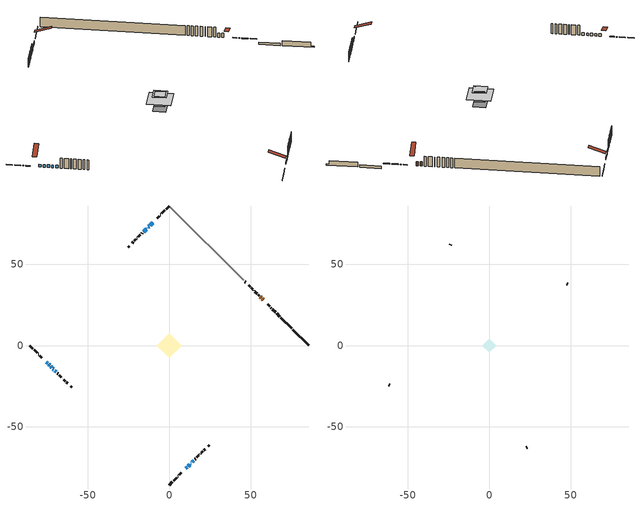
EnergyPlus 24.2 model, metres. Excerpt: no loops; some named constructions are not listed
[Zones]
conditioned space
 floor adiabatic (Floor3 construction): -3.18,0 0,3.18 3.18,0 0,-3.18 z1.33
 floor adiabatic (AdiabaticFloorConstruction): -7.61,0 0,7.61 7.61,0 0,-7.61 z3.77
 floor foundation (Slab1 construction): -4.01,0 0,4.01 4.01,0 0,-4.01 z-1.05
 floor foundation (Slab2 construction): -3.18,0 0,3.18 3.18,0 0,-3.18 z-1.16
 wall outside (RimJoist1 construction): 0,-85.81 1.99,-83.82 / -85.81,0 -83.82,-1.99 / 0,85.81 -1.99,83.82 / 68.01,17.8 66.02,19.79 z1.33:1.63
 wall outside (RimJoist2 construction): 2.65,-83.16 4.59,-81.22 / -83.16,-2.65 -81.22,-4.59 / -2.65,83.16 -4.59,81.22 / 65.36,20.45 63.42,22.39 z1.33:1.63
 wall outside (RimJoist3 construction): 5.24,-80.57 5.54,-80.27 / -80.57,-5.24 -80.27,-5.54 / -5.24,80.57 -5.54,80.27 / 62.76,23.04 62.47,23.34 z1.33:1.63
 wall outside (RimJoist4 construction): 6.19,-79.62 7.52,-78.29 / -79.62,-6.19 -78.29,-7.52 / -6.19,79.62 -7.52,78.29 / 61.81,23.99 60.49,25.32 z1.33:1.63
 wall outside (AdiabaticWallConstruction 1): 57.8,28.01 57.1,28.71 / 56.45,29.36 55.95,29.86 z1.33:3.36
 wall outside (AdiabaticWallConstruction): -10.21,75.6 -11.77,74.04 / -75.6,-10.21 -74.81,-10.99 / -74.16,-11.65 -73.65,-12.16 / 10.21,-75.6 10.94,-74.87 / -72.99,-12.82 -72.26,-13.54 / -71.61,-14.2 -71.07,-14.74 / -70.41,-15.4 -69.53,-16.28 / -14.26,71.55 -15.82,69.99 / 13.24,-72.57 13.51,-72.3 / 14.17,-71.64 15.05,-70.76 z1.33:2.55; 11.59,-74.22 12.58,-73.23 z1.33:2.42; -12.43,73.38 -12.79,73.02 z1.33:2.12; -13.44,72.37 -13.61,72.2 z1.33:3.31
 wall outside (Wall1 construction): 15.71,-70.1 16.29,-69.52 / -68.87,-16.94 -68.29,-17.51 / -16.48,69.33 -17.06,68.75 / 55.29,30.51 54.72,31.09 z1.33:6.21
 wall outside (Wall2 construction): 16.94,-68.87 18.27,-67.54 / -67.64,-18.17 -66.31,-19.5 / -17.71,68.1 -19.04,66.77 / 54.06,31.75 52.74,33.07 z1.33:6.21
 wall outside (Wall3 construction): 18.93,-66.88 19.07,-66.74 / -65.66,-20.15 -65.51,-20.3 / -19.7,66.11 -19.84,65.97 / 52.08,33.73 51.94,33.87 z1.33:6.21
 wall outside (Wall4 construction): 19.73,-66.08 20.61,-65.2 / -64.86,-20.95 -63.97,-21.84 / -20.49,65.31 -21.38,64.43 / 51.28,34.53 50.39,35.42 z1.33:6.21
 wall outside (Wall5 construction): 21.27,-64.54 22.12,-63.69 / -63.31,-22.5 -62.46,-23.35 / -22.04,63.77 -22.89,62.92 / 49.74,36.07 48.88,36.93 z1.33:6.21
 wall outside (Wall8 construction): 23.95,-61.85 24.54,-61.27 / -60.63,-25.18 -60.04,-25.76 / -24.72,61.09 -25.31,60.5 / 47.05,38.76 46.47,39.34 z1.33:6.21
 wall foundation (FoundationWall1 construction): 76,9.81,-1.05 76,9.81,1.33 84.83,0.98,1.33 84.83,0.98,-0.47 85.81,0,-0.47 85.81,0,-1.05
 wall foundation (FoundationWall2 construction): 75.35,10.46 68.66,17.14 z-1.16:0
 wall adiabatic (Wall9 construction): 45.81,40 0.66,85.15 z1.33:6.21
 window (WindowConstruction): -10.21,75.6 -11.77,74.04 z1.33:2.55
 window (WindowConstruction 6): -75.6,-10.21 -74.81,-10.99 z1.33:2.55
 window (WindowConstruction 7): -74.16,-11.65 -73.65,-12.16 z1.33:2.55
 window (WindowConstruction 11): 10.21,-75.6 10.94,-74.87 z1.33:2.55
 window (WindowConstruction 12): -72.99,-12.82 -72.27,-13.54 z1.33:2.55
 window (WindowConstruction 1): 11.59,-74.22 12.58,-73.23 z1.33:2.42
 window (WindowConstruction 2): -71.61,-14.2 -71.07,-14.74 z1.33:2.55
 window (WindowConstruction 3): -70.41,-15.4 -69.53,-16.28 z1.33:2.55
 window (WindowConstruction 8): -12.43,73.38 -12.79,73.02 z1.33:2.12
 window (WindowConstruction 9): -13.44,72.36 -13.61,72.2 z1.33:3.31
 window (WindowConstruction 4): -14.26,71.55 -15.82,69.99 z1.33:2.55
 window (WindowConstruction 10): 13.24,-72.57 13.51,-72.3 z1.33:2.55
 window (WindowConstruction 5): 14.17,-71.64 15.05,-70.76 z1.33:2.55
 door (Door): 57.8,28.01 57.1,28.71 z1.33:3.36
 door (Door 1): 56.45,29.36 55.95,29.86 z1.33:3.36
 ceiling adiabatic (AdiabaticFloorConstruction): 0,-7.61 7.61,0 0,7.61 -7.61,0 z3.77
attic - vented
 floor to conditioned space (Floor1 construction Reversed): -3.32,0 0,3.32 3.32,0 0,-3.32 z6.21
 floor to conditioned space (Floor2 construction Reversed): -4.23,0 0,4.23 4.23,0 0,-4.23 z6.21
 wall outside (Wall6 construction): 22.78,-63.03 23.3,-62.51 / -61.8,-24.01 -61.28,-24.52 / -23.55,62.26 -24.07,61.74 / 48.23,37.58 47.71,38.1 z1.33:6.21
 roof outside (Roof1 construction): 9.55,-76.25,6.21 4.31,-71.01,8.68 2.93,-72.4,8.68 8.17,-77.63,6.21; -76.25,-9.55,6.21 -71.01,-4.31,8.68 -72.4,-2.93,8.68 -77.63,-8.17,6.21; -9.55,76.25,6.21 -4.31,71.01,8.68 -2.93,72.4,8.68 -8.17,77.63,6.21; 58.45,27.36,6.21 53.21,22.12,8.68 54.59,20.74,8.68 59.83,25.98,6.21
[Material] Roughness=Rough; Thermal Absorptance=0.9
Name | Thickness {m} | Conductivity {W/m-K} | Density {kg/m3} | Specific Heat {J/kg-K} | Solar Absorptance | Visible Absorptance
ceiling loosefill ins | 0.0846667 | 0.0480833 | 16.02 | 1046.75 | 0.7 | 0.7
ceiling stud and cavity | 0.1397 | 0.0878596 | 65.682 | 1177.47 | 0.7 | 0.7
ceiling stud and cavity 1 | 0.1397 | 0.0880546 | 65.682 | 1177.47 | 0.7 | 0.7
gypsum board | 0.0127 | 0.160291 | 801 | 837.4 | 0.6 | 0.6
[Construction]
Floor1 construction: ceiling loosefill ins, ceiling stud and cavity, gypsum board
Floor2 construction: ceiling loosefill ins, ceiling stud and cavity 1, gypsum board
[EnergyManagementSystem:Program]
component_loads_program: Set loads_htg_walls = 0; Set loads_htg_rim_joists = 0; Set loads_htg_foundation_walls = 0; Set loads_htg_floors = 0; Set loads_htg_slabs = 0; Set loads_htg_ceilings = 0; Set loads_htg_roofs = 0; Set loads_htg_windows_conduction = 0; Set loads_htg_windows_solar = 0; Set loads_htg_doors = 0; Set loads_htg_skylights_conduction = 0; Set loads_htg_skylights_solar = 0; Set loads_htg_internal_mass = 0; Set loads_htg_intgains = 0; Set loads_htg_lighting = 0; Set loads_htg_infil = 0; Set loads_htg_mechvent = 0; Set loads_htg_natvent = 0; Set loads_htg_whf = 0; Set loads_htg_ducts = 0; Set loads_clg_walls = 0; Set loads_clg_rim_joists = 0; Set loads_clg_foundation_walls = 0; Set loads_clg_floors = 0; Set loads_clg_slabs = 0; Set loads_clg_ceilings = 0; Set loads_clg_roofs = 0; Set loads_clg_windows_conduction = 0; Set loads_clg_windows_solar = 0; Set loads_clg_doors = 0; Set loads_clg_skylights_conduction = 0; Set loads_clg_skylights_solar = 0; Set loads_clg_internal_mass = 0; Set loads_clg_intgains = 0; Set loads_clg_lighting = 0; Set loads_clg_infil = 0; Set loads_clg_mechvent = 0; Set loads_clg_natvent = 0; Set loads_clg_whf = 0; Set loads_clg_ducts = 0; Set hr_walls = 0; Set hr_walls = hr_walls + s_conv_25 + s_ig_25 + s_sol_25 + s_lgt_25 + s_surf_25; Set hr_walls = hr_walls + s_conv_26 + s_ig_26 + s_sol_26 + s_lgt_26 + s_surf_26; Set hr_walls = hr_walls + s_conv_27 + s_ig_27 + s_sol_27 + s_lgt_27 + s_surf_27; Set hr_walls = hr_walls + s_conv_28 + s_ig_28 + s_sol_28 + s_lgt_28 + s_surf_28; Set hr_walls = hr_walls + s_conv_29 + s_ig_29 + s_sol_29 + s_lgt_29 + s_surf_29; Set hr_walls = hr_walls + s_conv_30 + s_ig_30 + s_sol_30 + s_lgt_30 + s_surf_30; Set hr_walls = hr_walls + s_conv_31 + s_ig_31 + s_sol_31 + s_lgt_31 + s_surf_31; Set hr_walls = hr_walls + s_conv_32 + s_ig_32 + s_sol_32 + s_lgt_32 + s_surf_32; Set hr_walls = hr_walls + s_conv_33 + s_ig_33 + s_sol_33 + s_lgt_33 + s_surf_33; Set hr_walls = hr_walls + s_conv_34 + s_ig_34 + s_sol_34 + s_lgt_34 + s_surf_34; Set hr_walls = hr_walls + s_conv_35 + s_ig_35 + s_sol_35 + s_lgt_35 + s_surf_35; Set hr_walls = hr_walls + s_conv_36 + s_ig_36 + s_sol_36 + s_lgt_36 + s_surf_36; Set hr_walls = hr_walls + s_conv_37 + s_ig_37 + s_sol_37 + s_lgt_37 + s_surf_37; Set hr_walls = hr_walls + s_conv_38 + s_ig_38 + s_sol_38 + s_lgt_38 + s_surf_38; Set hr_walls = hr_walls + s_conv_39 + s_ig_39 + s_sol_39 + s_lgt_39 + s_surf_39; Set hr_walls = hr_walls + s_conv_40 + s_ig_40 + s_sol_40 + s_lgt_40 + s_surf_40; Set hr_walls = hr_walls + s_conv_41 + s_ig_41 + s_sol_41 + s_lgt_41 + s_surf_41; Set hr_walls = hr_walls + s_conv_42 + s_ig_42 + s_sol_42 + s_lgt_42 + s_surf_42; Set hr_walls = hr_walls + s_conv_43 + s_ig_43 + s_sol_43 + s_lgt_43 + s_surf_43; Set hr_walls = hr_walls + s_conv_44 + s_ig_44 + s_sol_44 + s_lgt_44 + s_surf_44; Set hr_walls = hr_walls + s_conv_45 + s_ig_45 + s_sol_45 + s_lgt_45 + s_surf_45; Set hr_walls = hr_walls + s_conv_46 + s_ig_46 + s_sol_46 + s_lgt_46 + s_surf_46; Set hr_walls = hr_walls + s_conv_47 + s_ig_47 + s_sol_47 + s_lgt_47 + s_surf_47; Set hr_walls = hr_walls + s_conv_48 + s_ig_48 + s_sol_48 + s_lgt_48 + s_surf_48; Set hr_walls = hr_walls + s_conv_49 + s_ig_49 + s_sol_49 + s_lgt_49 + s_surf_49; Set hr_rim_joists = 0; Set hr_rim_joists = hr_rim_joists + s_conv_7 + s_ig_7 + s_sol_7 + s_lgt_7 + s_surf_7; Set hr_rim_joists = hr_rim_joists + s_conv_8 + s_ig_8 + s_sol_8 + s_lgt_8 + s_surf_8; Set hr_rim_joists = hr_rim_joists + s_conv_9 + s_ig_9 + s_sol_9 + s_lgt_9 + s_surf_9; Set hr_rim_joists = hr_rim_joists + s_conv_10 + s_ig_10 + s_sol_10 + s_lgt_10 + s_surf_10; Set hr_rim_joists = hr_rim_joists + s_conv_11 + s_ig_11 + s_sol_11 + s_lgt_11 + s_surf_11; Set hr_rim_joists = hr_rim_joists + s_conv_12 + s_ig_12 + s_sol_12 + s_lgt_12 + s_surf_12; Set hr_rim_joists = hr_rim_joists + s_conv_13 + s_ig_13 + s_sol_13 + s_lgt_13 + s_surf_13; Set hr_rim_joists = hr_rim_joists + s_conv_14 + s_ig_14 + s_sol_14 + s_lgt_14 + s_surf_14; Set hr_rim_joists = hr_rim_joists + s_conv_15 + s_ig_15 + s_sol_15 + s_lgt_15 + s_surf_15; Set hr_rim_joists = hr_rim_joists + s_conv_16 + s_ig_16 + s_sol_16 + s_lgt_16 + s_surf_16; Set hr_rim_joists = hr_rim_joists + s_conv_17 + s_ig_17 + s_sol_17 + s_lgt_17 + s_surf_17; Set hr_rim_joists = hr_rim_joists + s_conv_18 + s_ig_18 + s_sol_18 + s_lgt_18 + s_surf_18; Set hr_rim_joists = hr_rim_joists + s_conv_19 + s_ig_19 + s_sol_19 + s_lgt_19 + s_surf_19; Set hr_rim_joists = hr_rim_joists + s_conv_20 + s_ig_20 + s_sol_20 + s_lgt_20 + s_surf_20; Set hr_rim_joists = hr_rim_joists + s_conv_21 + s_ig_21 + s_sol_21 + s_lgt_21 + s_surf_21; Set hr_rim_joists = hr_rim_joists + s_conv_22 + s_ig_22 + s_sol_22 + s_lgt_22 + s_surf_22; Set hr_foundation_walls = 0; Set hr_foundation_walls = hr_foundation_walls + s_conv_3 + s_ig_3 + s_sol_3 + s_lgt_3 + s_surf_3; Set hr_foundation_walls = hr_foundation_walls + s_conv_4 + s_ig_4 + s_sol_4 + s_lgt_4 + s_surf_4; Set hr_floors = 0; Set hr_floors = hr_floors + s_conv_2 + s_ig_2 + s_sol_2 + s_lgt_2 + s_surf_2; Set hr_slabs = 0; Set hr_slabs = hr_slabs + s_conv_23 + s_ig_23 + s_sol_23 + s_lgt_23 + s_surf_23; Set hr_slabs = hr_slabs + s_conv_24 + s_ig_24 + s_sol_24 + s_lgt_24 + s_surf_24; Set hr_ceilings = 0; Set hr_ceilings = hr_ceilings + s_conv + s_ig + s_sol + s_lgt + s_surf; Set hr_ceilings = hr_ceilings + s_conv_1 + s_ig_1 + s_sol_1 + s_lgt_1 + s_surf_1; Set hr_roofs = 0; Set hr_windows_conduction = 0; Set hr_windows_conduction = hr_windows_conduction + ss_conv_2; Set hr_windows_conduction = hr_windows_conduction + ss_ig_2; Set hr_windows_conduction = hr_windows_conduction + ss_surf_2; Set hr_windows_conduction = hr_windows_conduction + ss_conv_3; Set hr_windows_conduction = hr_windows_conduction + ss_ig_3; Set hr_windows_conduction = hr_windows_conduction + ss_surf_3; Set hr_windows_conduction = hr_windows_conduction + ss_conv_4; Set hr_windows_conduction = hr_windows_conduction + ss_ig_4; Set hr_windows_conduction = hr_windows_conduction + ss_surf_4; Set hr_windows_conduction = hr_windows_conduction + ss_conv_5; Set hr_windows_conduction = hr_windows_conduction + ss_ig_5; Set hr_windows_conduction = hr_windows_conduction + ss_surf_5; Set hr_windows_conduction = hr_windows_conduction + ss_conv_6; Set hr_windows_conduction = hr_windows_conduction + ss_ig_6; Set hr_windows_conduction = hr_windows_conduction + ss_surf_6; Set hr_windows_conduction = hr_windows_conduction + ss_conv_7; Set hr_windows_conduction = hr_windows_conduction + ss_ig_7; Set hr_windows_conduction = hr_windows_conduction + ss_surf_7; Set hr_windows_conduction = hr_windows_conduction + ss_conv_8; Set hr_windows_conduction = hr_windows_conduction + ss_ig_8; Set hr_windows_conduction = hr_windows_conduction + ss_surf_8; Set hr_windows_conduction = hr_windows_conduction + ss_conv_9; Set hr_windows_conduction = hr_windows_conduction + ss_ig_9; Set hr_windows_conduction = hr_windows_conduction + ss_surf_9; Set hr_windows_conduction = hr_windows_conduction + ss_conv_10; Set hr_windows_conduction = hr_windows_conduction + ss_ig_10; Set hr_windows_conduction = hr_windows_conduction + ss_surf_10; Set hr_windows_conduction = hr_windows_conduction + ss_conv_11; Set hr_windows_conduction = hr_windows_conduction + ss_ig_11; Set hr_windows_conduction = hr_windows_conduction + ss_surf_11; Set hr_windows_conduction = hr_windows_conduction + ss_conv_12; Set hr_windows_conduction = hr_windows_conduction + ss_ig_12; Set hr_windows_conduction = hr_windows_conduction + ss_surf_12; Set hr_windows_conduction = hr_windows_conduction + ss_conv_13; Set hr_windows_conduction = hr_windows_conduction + ss_ig_13; Set hr_windows_conduction = hr_windows_conduction + ss_surf_13; Set hr_windows_conduction = hr_windows_conduction + ss_conv_14; Set hr_windows_conduction = hr_windows_conduction + ss_ig_14; Set hr_windows_conduction = hr_windows_conduction + ss_surf_14; Set hr_windows_solar = 0; Set hr_windows_solar = hr_windows_solar - ss_trans_in * ZoneTimestep * 3600 + ss_back_out * ZoneTimestep * 3600 + ss_trans_out * ZoneTimestep * 3600; Set hr_windows_solar = hr_windows_solar - ss_trans_in_1 * ZoneTimestep * 3600 + ss_back_out_1 * ZoneTimestep * 3600 + ss_trans_out_1 * ZoneTimestep * 3600; Set hr_windows_solar = hr_windows_solar - ss_trans_in_2 * ZoneTimestep * 3600 + ss_back_out_2 * ZoneTimestep * 3600 + ss_trans_out_2 * ZoneTimestep * 3600; Set hr_windows_solar = hr_windows_solar - ss_trans_in_3 * ZoneTimestep * 3600 + ss_back_out_3 * ZoneTimestep * 3600 + ss_trans_out_3 * ZoneTimestep * 3600; Set hr_windows_solar = hr_windows_solar - ss_trans_in_4 * ZoneTimestep * 3600 + ss_back_out_4 * ZoneTimestep * 3600 + ss_trans_out_4 * ZoneTimestep * 3600; Set hr_windows_solar = hr_windows_solar - ss_trans_in_5 * ZoneTimestep * 3600 + ss_back_out_5 * ZoneTimestep * 3600 + ss_trans_out_5 * ZoneTimestep * 3600; Set hr_windows_solar = hr_windows_solar - ss_trans_in_6 * ZoneTimestep * 3600 + ss_back_out_6 * ZoneTimestep * 3600 + ss_trans_out_6 * ZoneTimestep * 3600; Set hr_windows_solar = hr_windows_solar - ss_trans_in_7 * ZoneTimestep * 3600 + ss_back_out_7 * ZoneTimestep * 3600 + ss_trans_out_7 * ZoneTimestep * 3600; Set hr_windows_solar = hr_windows_solar - ss_trans_in_8 * ZoneTimestep * 3600 + ss_back_out_8 * ZoneTimestep * 3600 + ss_trans_out_8 * ZoneTimestep * 3600; Set hr_windows_solar = hr_windows_solar - ss_trans_in_9 * ZoneTimestep * 3600 + ss_back_out_9 * ZoneTimestep * 3600 + ss_trans_out_9 * ZoneTimestep * 3600; Set hr_windows_solar = hr_windows_solar - ss_trans_in_10 * ZoneTimestep * 3600 + ss_back_out_10 * ZoneTimestep * 3600 + ss_trans_out_10 * ZoneTimestep * 3600; Set hr_windows_solar = hr_windows_solar - ss_trans_in_11 * ZoneTimestep * 3600 + ss_back_out_11 * ZoneTimestep * 3600 + ss_trans_out_11 * ZoneTimestep * 3600; Set hr_windows_solar = hr_windows_solar - ss_trans_in_12 * ZoneTimestep * 3600 + ss_back_out_12 * ZoneTimestep * 3600 + ss_trans_out_12 * ZoneTimestep * 3600; Set hr_doors = 0; Set hr_doors = hr_doors + ss_sol; Set hr_doors = hr_doors + ss_lgt; Set hr_doors = hr_doors + ss_conv; Set hr_doors = hr_doors + ss_ig; Set hr_doors = hr_doors + ss_surf; Set hr_doors = hr_doors + ss_sol_1; Set hr_doors = hr_doors + ss_lgt_1; Set hr_doors = hr_doors + ss_conv_1; Set hr_doors = hr_doors + ss_ig_1; Set hr_doors = hr_doors + ss_surf_1; Set hr_skylights_conduction = 0; Set hr_skylights_solar = 0; Set hr_internal_mass = 0; Set hr_internal_mass = hr_internal_mass + s_conv_5 + s_ig_5 + s_sol_5 + s_lgt_5 + s_surf_5; Set hr_internal_mass = hr_internal_mass + s_conv_6 + s_ig_6 + s_sol_6 + s_lgt_6 + s_surf_6; Set hr_internal_mass = hr_internal_mass + im_conv + im_ig + im_sol + im_lgt + im_surf; Set hr_internal_mass = hr_internal_mass + im_conv_1 + im_ig_1 + im_sol_1 + im_lgt_1 + im_surf_1; Set hr_intgains = 0; Set hr_intgains = hr_intgains - ig_ee_conv - ig_ee_rad - ig_ee_conv_1 - ig_ee_rad_1 - ig_ee_conv_2 - ig_ee_rad_2 - ig_ee_conv_3 - ig_ee_rad_3 - ig_ee_conv_4 - ig_ee_rad_4 - ig_ee_conv_5 - ig_ee_rad_5 - ig_ee_conv_6 - ig_ee_rad_6 - ig_oe_conv - ig_oe_rad - ig_oe_conv_1 - ig_oe_rad_1 - ig_oe_conv_2 - ig_oe_rad_2 - ig_oe_conv_3 - ig_oe_rad_3 - ig_oe_conv_4 - ig_oe_rad_4 - ig_ppl_conv - ig_ppl_rad; Set hr_lighting = 0; Set hr_lighting = hr_lighting - ig_lgt_conv - ig_lgt_rad - ig_lgt_vis; Set hr_infil = 0; Set hr_infil = hr_infil - airflow_gain + airflow_loss; Set hr_natvent = 0; Set hr_natvent = hr_natvent - airflow_gain_1 + airflow_loss_1; Set hr_whf = 0; Set hr_whf = hr_whf - airflow_gain_2 + airflow_loss_2; Set hr_mechvent = 0; Set hr_mechvent = hr_mechvent - mv_conv - mv_rad - mv_conv_1 - mv_rad_1 - mv_conv_2 - mv_rad_2 - mv_conv_3 - mv_rad_3 - mv_conv_4 - mv_rad_4 - mv_conv_5 - mv_rad_5 - mv_conv_6 - mv_rad_6; Set hr_ducts = 0; Set hr_intgains = hr_intgains + dhw_loss * (1.0*(1-dhw_rtf) + 1.0*dhw_rtf); Set htg_mode = 0; Set clg_mode = 0; If (htg_load_cond > 0); Set htg_mode = 1.0; ElseIf (clg_load_cond > 0); Set clg_mode = 0.0; Else; Set htg_season = 0; Set clg_season = 0; If ((DayOfYear >= 1) && (DayOfYear <= 365)); Set clg_season = 1; EndIf; If ((DayOfYear >= 1) && (DayOfYear <= 365)); Set htg_season = 1; EndIf; If ((airflow_gain_1 <> 0) || (airflow_loss_1 <> 0)) && (clg_season == 1); Set clg_mode = 0.0; ElseIf ((airflow_gain_2 <> 0) || (airflow_loss_2 <> 0)) && (clg_season == 1); Set clg_mode = 0.0; Else; Set Tmid_setpoint = (htg_sp_s_1 + clg_sp_s_1) / 2; If (tin_s_1 > Tmid_setpoint) && (clg_season == 1); Set clg_mode = 0.0; ElseIf (tin_s_1 < Tmid_setpoint) && (htg_season == 1); Set htg_mode = 1.0; EndIf; EndIf; EndIf; Set loads_htg_walls = loads_htg_walls + (hr_walls * htg_mode * 1); Set loads_htg_rim_joists = loads_htg_rim_joists + (hr_rim_joists * htg_mode * 1); Set loads_htg_foundation_walls = loads_htg_foundation_walls + (hr_foundation_walls * htg_mode * 1); Set loads_htg_floors = loads_htg_floors + (hr_floors * htg_mode * 1); Set loads_htg_slabs = loads_htg_slabs + (hr_slabs * htg_mode * 1); Set loads_htg_ceilings = loads_htg_ceilings + (hr_ceilings * htg_mode * 1); Set loads_htg_roofs = loads_htg_roofs + (hr_roofs * htg_mode * 1); Set loads_htg_windows_conduction = loads_htg_windows_conduction + (hr_windows_conduction * htg_mode * 1); Set loads_htg_windows_solar = loads_htg_windows_solar + (hr_windows_solar * htg_mode * 1); Set loads_htg_doors = loads_htg_doors + (hr_doors * htg_mode * 1); Set loads_htg_skylights_conduction = loads_htg_skylights_conduction + (hr_skylights_conduction * htg_mode * 1); Set loads_htg_skylights_solar = loads_htg_skylights_solar + (hr_skylights_solar * htg_mode * 1); Set loads_htg_internal_mass = loads_htg_internal_mass + (hr_internal_mass * htg_mode * 1); Set loads_htg_intgains = loads_htg_intgains + (hr_intgains * htg_mode * 1); Set loads_htg_lighting = loads_htg_lighting + (hr_lighting * htg_mode * 1); Set loads_htg_infil = loads_htg_infil + (hr_infil * htg_mode * 1); Set loads_htg_mechvent = loads_htg_mechvent + (hr_mechvent * htg_mode * 1); Set loads_htg_natvent = loads_htg_natvent + (hr_natvent * htg_mode * 1); Set loads_htg_whf = loads_htg_whf + (hr_whf * htg_mode * 1); Set loads_htg_ducts = loads_htg_ducts + (hr_ducts * htg_mode * 1); Set loads_clg_walls = loads_clg_walls + (-hr_walls * clg_mode * 1); Set loads_clg_rim_joists = loads_clg_rim_joists + (-hr_rim_joists * clg_mode * 1); Set loads_clg_foundation_walls = loads_clg_foundation_walls + (-hr_foundation_walls * clg_mode * 1); Set loads_clg_floors = loads_clg_floors + (-hr_floors * clg_mode * 1); Set loads_clg_slabs = loads_clg_slabs + (-hr_slabs * clg_mode * 1); Set loads_clg_ceilings = loads_clg_ceilings + (-hr_ceilings * clg_mode * 1); Set loads_clg_roofs = loads_clg_roofs + (-hr_roofs * clg_mode * 1); Set loads_clg_windows_conduction = loads_clg_windows_conduction + (-hr_windows_conduction * clg_mode * 1); Set loads_clg_windows_solar = loads_clg_windows_solar + (-hr_windows_solar * clg_mode * 1); Set loads_clg_doors = loads_clg_doors + (-hr_doors * clg_mode * 1); Set loads_clg_skylights_conduction = loads_clg_skylights_conduction + (-hr_skylights_conduction * clg_mode * 1); Set loads_clg_skylights_solar = loads_clg_skylights_solar + (-hr_skylights_solar * clg_mode * 1); Set loads_clg_internal_mass = loads_clg_internal_mass + (-hr_internal_mass * clg_mode * 1); Set loads_clg_intgains = loads_clg_intgains + (-hr_intgains * clg_mode * 1); Set loads_clg_lighting = loads_clg_lighting + (-hr_lighting * clg_mode * 1); Set loads_clg_infil = loads_clg_infil + (-hr_infil * clg_mode * 1); Set loads_clg_mechvent = loads_clg_mechvent + (-hr_mechvent * clg_mode * 1); Set loads_clg_natvent = loads_clg_natvent + (-hr_natvent * clg_mode * 1); Set loads_clg_whf = loads_clg_whf + (-hr_whf * clg_mode * 1); Set loads_clg_ducts = loads_clg_ducts + (-hr_ducts * clg_mode * 1)
[EnergyManagementSystem:OutputVariable] Type of Data in Variable=Summed
Name | EMS Variable | Update Frequency | EMS Program or Subroutine | Units
boiler hydronic pump disaggregate htg primary | boiler_hydronic_pump_primary_htg | SystemTimestep | boiler_hydronic_pump_disaggregate_program | J
unit heater supply fan 1 disaggregate htg primary | unit_heater_supply_fan_1_primary_htg | SystemTimestep | unit_heater_supply_fan_1_disaggregate_program | J
unit heater supply fan disaggregate htg primary | unit_heater_supply_fan_primary_htg | SystemTimestep | unit_heater_supply_fan_disaggregate_program | J
loads_htg_tot_peakload_outvar; loads_htg_tot_annual_outvar; Energy Management System Output Variable 1; Energy Management System Output Variable 45 | loads_htg_tot | ZoneTimestep | total_loads_program | J
loads_clg_tot_peakload_outvar; loads_clg_tot_annual_outvar; Energy Management System Output Variable 2; Energy Management System Output Variable 46 | loads_clg_tot | ZoneTimestep | total_loads_program | J
htg_unmet_hours_annual_outvar; Energy Management System Output Variable 3 | htg_unmet_hours | ZoneTimestep | unmet_hours_program | hr
clg_unmet_hours_annual_outvar; Energy Management System Output Variable 4 | clg_unmet_hours | ZoneTimestep | unmet_hours_program | hr
loads_htg_roofs_annual_outvar; Energy Management System Output Variable 5 | loads_htg_roofs | ZoneTimestep | component_loads_program | J
loads_htg_ceilings_annual_outvar; Energy Management System Output Variable 6 | loads_htg_ceilings | ZoneTimestep | component_loads_program | J
loads_htg_walls_annual_outvar; Energy Management System Output Variable 7 | loads_htg_walls | ZoneTimestep | component_loads_program | J
loads_htg_rim_joists_annual_outvar; Energy Management System Output Variable 8 | loads_htg_rim_joists | ZoneTimestep | component_loads_program | J
loads_htg_foundation_walls_annual_outvar; Energy Management System Output Variable 9 | loads_htg_foundation_walls | ZoneTimestep | component_loads_program | J
loads_htg_doors_annual_outvar; Energy Management System Output Variable 10 | loads_htg_doors | ZoneTimestep | component_loads_program | J
loads_htg_windows_conduction_annual_outvar; Energy Management System Output Variable 11 | loads_htg_windows_conduction | ZoneTimestep | component_loads_program | J
loads_htg_windows_solar_annual_outvar; Energy Management System Output Variable 12 | loads_htg_windows_solar | ZoneTimestep | component_loads_program | J
loads_htg_skylights_conduction_annual_outvar; Energy Management System Output Variable 13 | loads_htg_skylights_conduction | ZoneTimestep | component_loads_program | J
loads_htg_skylights_solar_annual_outvar; Energy Management System Output Variable 14 | loads_htg_skylights_solar | ZoneTimestep | component_loads_program | J
loads_htg_floors_annual_outvar; Energy Management System Output Variable 15 | loads_htg_floors | ZoneTimestep | component_loads_program | J
loads_htg_slabs_annual_outvar; Energy Management System Output Variable 16 | loads_htg_slabs | ZoneTimestep | component_loads_program | J
loads_htg_internal_mass_annual_outvar; Energy Management System Output Variable 17 | loads_htg_internal_mass | ZoneTimestep | component_loads_program | J
loads_htg_infil_annual_outvar; Energy Management System Output Variable 18 | loads_htg_infil | ZoneTimestep | component_loads_program | J
loads_htg_natvent_annual_outvar; Energy Management System Output Variable 19 | loads_htg_natvent | ZoneTimestep | component_loads_program | J
loads_htg_mechvent_annual_outvar; Energy Management System Output Variable 20 | loads_htg_mechvent | ZoneTimestep | component_loads_program | J
loads_htg_whf_annual_outvar; Energy Management System Output Variable 21 | loads_htg_whf | ZoneTimestep | component_loads_program | J
loads_htg_ducts_annual_outvar; Energy Management System Output Variable 22 | loads_htg_ducts | ZoneTimestep | component_loads_program | J
loads_htg_intgains_annual_outvar; Energy Management System Output Variable 23 | loads_htg_intgains | ZoneTimestep | component_loads_program | J
loads_htg_lighting_annual_outvar; Energy Management System Output Variable 24 | loads_htg_lighting | ZoneTimestep | component_loads_program | J
loads_clg_roofs_annual_outvar; Energy Management System Output Variable 25 | loads_clg_roofs | ZoneTimestep | component_loads_program | J
loads_clg_ceilings_annual_outvar; Energy Management System Output Variable 26 | loads_clg_ceilings | ZoneTimestep | component_loads_program | J
loads_clg_walls_annual_outvar; Energy Management System Output Variable 27 | loads_clg_walls | ZoneTimestep | component_loads_program | J
loads_clg_rim_joists_annual_outvar; Energy Management System Output Variable 28 | loads_clg_rim_joists | ZoneTimestep | component_loads_program | J
loads_clg_foundation_walls_annual_outvar; Energy Management System Output Variable 29 | loads_clg_foundation_walls | ZoneTimestep | component_loads_program | J
loads_clg_doors_annual_outvar; Energy Management System Output Variable 30 | loads_clg_doors | ZoneTimestep | component_loads_program | J
loads_clg_windows_conduction_annual_outvar; Energy Management System Output Variable 31 | loads_clg_windows_conduction | ZoneTimestep | component_loads_program | J
loads_clg_windows_solar_annual_outvar; Energy Management System Output Variable 32 | loads_clg_windows_solar | ZoneTimestep | component_loads_program | J
loads_clg_skylights_conduction_annual_outvar; Energy Management System Output Variable 33 | loads_clg_skylights_conduction | ZoneTimestep | component_loads_program | J
loads_clg_skylights_solar_annual_outvar; Energy Management System Output Variable 34 | loads_clg_skylights_solar | ZoneTimestep | component_loads_program | J
loads_clg_floors_annual_outvar; Energy Management System Output Variable 35 | loads_clg_floors | ZoneTimestep | component_loads_program | J
loads_clg_slabs_annual_outvar; Energy Management System Output Variable 36 | loads_clg_slabs | ZoneTimestep | component_loads_program | J
loads_clg_internal_mass_annual_outvar; Energy Management System Output Variable 37 | loads_clg_internal_mass | ZoneTimestep | component_loads_program | J
loads_clg_infil_annual_outvar; Energy Management System Output Variable 38 | loads_clg_infil | ZoneTimestep | component_loads_program | J
loads_clg_natvent_annual_outvar; Energy Management System Output Variable 39 | loads_clg_natvent | ZoneTimestep | component_loads_program | J
loads_clg_mechvent_annual_outvar; Energy Management System Output Variable 40 | loads_clg_mechvent | ZoneTimestep | component_loads_program | J
loads_clg_whf_annual_outvar; Energy Management System Output Variable 41 | loads_clg_whf | ZoneTimestep | component_loads_program | J
loads_clg_ducts_annual_outvar; Energy Management System Output Variable 42 | loads_clg_ducts | ZoneTimestep | component_loads_program | J
loads_clg_intgains_annual_outvar; Energy Management System Output Variable 43 | loads_clg_intgains | ZoneTimestep | component_loads_program | J
loads_clg_lighting_annual_outvar; Energy Management System Output Variable 44 | loads_clg_lighting | ZoneTimestep | component_loads_program | J
[Schedule:Day:Interval]
interior lighting schedule day: No, 01:00, 0.108182, 04:00, 0.0901515, 05:00, 0.0991667, 06:00, 0.162273, 07:00, 0.270455, 08:00, 0.342576, 10:00, 0.369621, 11:00, 0.351591, 12:00, 0.333561, 13:00, 0.324545, 14:00, 0.31553, 15:00, 0.333561, 16:00, 0.369621, 17:00, 0.450758, 18:00, 0.585985, 19:00, 0.775303, 20:00, 0.955606, 21:00, 0.991667, 22:00, 0.712197, 23:00, 0.360606, 24:00, 0.162273
interior lighting schedule day 1: No, 01:00, 0.100909, 04:00, 0.0840909, 05:00, 0.0925, 06:00, 0.151364, 07:00, 0.252273, 08:00, 0.319545, 10:00, 0.344773, 11:00, 0.327955, 12:00, 0.311136, 13:00, 0.302727, 14:00, 0.294318, 15:00, 0.311136, 16:00, 0.344773, 17:00, 0.420455, 18:00, 0.546591, 19:00, 0.723182, 20:00, 0.891364, 21:00, 0.925, 22:00, 0.664318, 23:00, 0.336364, 24:00, 0.151364
interior lighting schedule day 2: No, 01:00, 0.0927273, 04:00, 0.0772727, 05:00, 0.085, 06:00, 0.139091, 07:00, 0.231818, 08:00, 0.293636, 10:00, 0.316818, 11:00, 0.301364, 12:00, 0.285909, 13:00, 0.278182, 14:00, 0.270455, 15:00, 0.285909, 16:00, 0.316818, 17:00, 0.386364, 18:00, 0.502273, 19:00, 0.664545, 20:00, 0.819091, 21:00, 0.85, 22:00, 0.610455, 23:00, 0.309091, 24:00, 0.139091
interior lighting schedule day 3: No, 01:00, 0.0845455, 04:00, 0.0704545, 05:00, 0.0775, 06:00, 0.126818, 07:00, 0.211364, 08:00, 0.267727, 10:00, 0.288864, 11:00, 0.274773, 12:00, 0.260682, 13:00, 0.253636, 14:00, 0.246591, 15:00, 0.260682, 16:00, 0.288864, 17:00, 0.352273, 18:00, 0.457955, 19:00, 0.605909, 20:00, 0.746818, 21:00, 0.775, 22:00, 0.556591, 23:00, 0.281818, 24:00, 0.126818
interior lighting schedule day 4: No, 01:00, 0.0763636, 04:00, 0.0636364, 05:00, 0.07, 06:00, 0.114545, 07:00, 0.190909, 08:00, 0.241818, 10:00, 0.260909, 11:00, 0.248182, 12:00, 0.235455, 13:00, 0.229091, 14:00, 0.222727, 15:00, 0.235455, 16:00, 0.260909, 17:00, 0.318182, 18:00, 0.413636, 19:00, 0.547273, 20:00, 0.674545, 21:00, 0.7, 22:00, 0.502727, 23:00, 0.254545, 24:00, 0.114545
interior lighting schedule day 5: No, 01:00, 0.0727273, 04:00, 0.0606061, 05:00, 0.0666667, 06:00, 0.109091, 07:00, 0.181818, 08:00, 0.230303, 10:00, 0.248485, 11:00, 0.236364, 12:00, 0.224242, 13:00, 0.218182, 14:00, 0.212121, 15:00, 0.224242, 16:00, 0.248485, 17:00, 0.30303, 18:00, 0.393939, 19:00, 0.521212, 20:00, 0.642424, 21:00, 0.666667, 22:00, 0.478788, 23:00, 0.242424, 24:00, 0.109091
interior lighting schedule day 6: No, 01:00, 0.0745455, 04:00, 0.0621212, 05:00, 0.0683333, 06:00, 0.111818, 07:00, 0.186364, 08:00, 0.236061, 10:00, 0.254697, 11:00, 0.242273, 12:00, 0.229848, 13:00, 0.223636, 14:00, 0.217424, 15:00, 0.229848, 16:00, 0.254697, 17:00, 0.310606, 18:00, 0.403788, 19:00, 0.534242, 20:00, 0.658485, 21:00, 0.683333, 22:00, 0.490758, 23:00, 0.248485, 24:00, 0.111818
interior lighting schedule day 7: No, 01:00, 0.08, 04:00, 0.0666667, 05:00, 0.0733333, 06:00, 0.12, 07:00, 0.2, 08:00, 0.253333, 10:00, 0.273333, 11:00, 0.26, 12:00, 0.246667, 13:00, 0.24, 14:00, 0.233333, 15:00, 0.246667, 16:00, 0.273333, 17:00, 0.333333, 18:00, 0.433333, 19:00, 0.573333, 20:00, 0.706667, 21:00, 0.733333, 22:00, 0.526667, 23:00, 0.266667, 24:00, 0.12
interior lighting schedule day 8: No, 01:00, 0.0890909, 04:00, 0.0742424, 05:00, 0.0816667, 06:00, 0.133636, 07:00, 0.222727, 08:00, 0.282121, 10:00, 0.304394, 11:00, 0.289545, 12:00, 0.274697, 13:00, 0.267273, 14:00, 0.259848, 15:00, 0.274697, 16:00, 0.304394, 17:00, 0.371212, 18:00, 0.482576, 19:00, 0.638485, 20:00, 0.78697, 21:00, 0.816667, 22:00, 0.586515, 23:00, 0.29697, 24:00, 0.133636
interior lighting schedule day 9: No, 01:00, 0.0972727, 04:00, 0.0810606, 05:00, 0.0891667, 06:00, 0.145909, 07:00, 0.243182, 08:00, 0.30803, 10:00, 0.332348, 11:00, 0.316136, 12:00, 0.299924, 13:00, 0.291818, 14:00, 0.283712, 15:00, 0.299924, 16:00, 0.332348, 17:00, 0.405303, 18:00, 0.526894, 19:00, 0.697121, 20:00, 0.859242, 21:00, 0.891667, 22:00, 0.640379, 23:00, 0.324242, 24:00, 0.145909
interior lighting schedule day 10: No, 01:00, 0.105455, 04:00, 0.0878788, 05:00, 0.0966667, 06:00, 0.158182, 07:00, 0.263636, 08:00, 0.333939, 10:00, 0.360303, 11:00, 0.342727, 12:00, 0.325152, 13:00, 0.316364, 14:00, 0.307576, 15:00, 0.325152, 16:00, 0.360303, 17:00, 0.439394, 18:00, 0.571212, 19:00, 0.755758, 20:00, 0.931515, 21:00, 0.966667, 22:00, 0.694242, 23:00, 0.351515, 24:00, 0.158182
interior lighting schedule day 11: No, 01:00, 0.109091, 04:00, 0.0909091, 05:00, 0.1, 06:00, 0.163636, 07:00, 0.272727, 08:00, 0.345455, 10:00, 0.372727, 11:00, 0.354545, 12:00, 0.336364, 13:00, 0.327273, 14:00, 0.318182, 15:00, 0.336364, 16:00, 0.372727, 17:00, 0.454545, 18:00, 0.590909, 19:00, 0.781818, 20:00, 0.963636, 21:00, 1, 22:00, 0.718182, 23:00, 0.363636, 24:00, 0.163636
interior lighting schedule default day; occupants schedule default day; clothes dryer schedule default day; cooking range schedule default day; mech vent bath fan 0 schedule default day; mech vent bath fan 1 schedule default day; mech vent range fan 0 schedule default day; misc plug loads schedule default day; general water use schedule default day; clothes dryer exhaust 0 schedule default day; cooling season schedule day; cooling season schedule day 2; cooling season schedule default day; exterior lighting schedule default day; natural vent schedule default day: No, 24:00, 0
occupants schedule day: No, 05:00, 0.426829, 06:00, 0.719512, 07:00, 1, 08:00, 0.670732, 09:00, 0.329268, 14:00, 0.170732, 15:00, 0.231707, 16:00, 0.329268, 17:00, 0.5, 18:00, 0.670732, 19:00, 0.829268, 21:00, 1, 22:00, 0.853659, 23:00, 0.646341, 24:00, 0.426829
clothes dryer schedule day; clothes dryer exhaust 0 schedule day: No, 01:00, 0.123457, 02:00, 0.0740741, 03:00, 0.0493827, 04:00, 0.0246914, 05:00, 0.0493827, 06:00, 0.0740741, 07:00, 0.197531, 08:00, 0.395062, 09:00, 0.592593, 10:00, 0.839506, 11:00, 0.962963, 12:00, 1, 13:00, 0.91358, 14:00, 0.82716, 15:00, 0.716049, 16:00, 0.753086, 17:00, 0.679012, 18:00, 0.666667, 20:00, 0.62963, 21:00, 0.641975, 22:00, 0.666667, 23:00, 0.54321, 24:00, 0.296296
cooking range schedule day: No, 05:00, 0.0597015, 06:00, 0.11194, 07:00, 0.171642, 08:00, 0.291045, 11:00, 0.343284, 12:00, 0.402985, 13:00, 0.462687, 14:00, 0.343284, 15:00, 0.291045, 16:00, 0.402985, 17:00, 0.567164, 18:00, 1, 19:00, 0.850746, 20:00, 0.432836, 21:00, 0.291045, 22:00, 0.231343, 23:00, 0.171642, 24:00, 0.11194
mech vent bath fan 0 schedule day; mech vent bath fan 1 schedule day: No, 07:00, 0, 08:00, 1, 09:00, 0.2, 24:00, 0
mech vent range fan 0 schedule day: No, 18:00, 0, 19:00, 1, 20:00, 0.2, 24:00, 0
misc plug loads schedule day: No, 06:00, 0.705882, 07:00, 0.745098, 08:00, 0.803922, 15:00, 0.823529, 16:00, 0.862745, 17:00, 0.921569, 18:00, 0.980392, 19:00, 1, 20:00, 0.980392, 21:00, 0.941176, 22:00, 0.862745, 23:00, 0.784314, 24:00, 0.72549
general water use schedule day: No, 01:00, 0.315068, 03:00, 0.287671, 04:00, 0.342466, 05:00, 0.369863, 06:00, 0.520548, 07:00, 0.60274, 08:00, 0.534247, 10:00, 0.506849, 11:00, 0.465753, 14:00, 0.479452, 15:00, 0.534247, 16:00, 0.589041, 17:00, 0.69863, 18:00, 0.876712, 19:00, 0.890411, 20:00, 0.986301, 21:00, 1, 22:00, 0.863014, 23:00, 0.616438, 24:00, 0.465753
cooling season schedule day 1: No, 24:00, 1
exterior lighting schedule day: No, 01:00, 0.566667, 03:00, 0.524167, 05:00, 0.495833, 06:00, 0.5525, 07:00, 0.623333, 08:00, 0.580833, 09:00, 0.439167, 10:00, 0.354167, 12:00, 0.34, 13:00, 0.354167, 14:00, 0.396667, 15:00, 0.425, 16:00, 0.495833, 17:00, 0.623333, 18:00, 0.793333, 19:00, 0.906667, 20:00, 0.963333, 21:00, 0.991667, 22:00, 0.920833, 23:00, 0.793333, 24:00, 0.665833
exterior lighting schedule day 1: No, 01:00, 0.528571, 03:00, 0.488929, 05:00, 0.4625, 06:00, 0.515357, 07:00, 0.581429, 08:00, 0.541786, 09:00, 0.409643, 10:00, 0.330357, 12:00, 0.317143, 13:00, 0.330357, 14:00, 0.37, 15:00, 0.396429, 16:00, 0.4625, 17:00, 0.581429, 18:00, 0.74, 19:00, 0.845714, 20:00, 0.898571, 21:00, 0.925, 22:00, 0.858929, 23:00, 0.74, 24:00, 0.621071
exterior lighting schedule day 10: No, 01:00, 0.552381, 03:00, 0.510952, 05:00, 0.483333, 06:00, 0.538571, 07:00, 0.607619, 08:00, 0.56619, 09:00, 0.428095, 10:00, 0.345238, 12:00, 0.331429, 13:00, 0.345238, 14:00, 0.386667, 15:00, 0.414286, 16:00, 0.483333, 17:00, 0.607619, 18:00, 0.773333, 19:00, 0.88381, 20:00, 0.939048, 21:00, 0.966667, 22:00, 0.897619, 23:00, 0.773333, 24:00, 0.649048
exterior lighting schedule day 11: No, 01:00, 0.571429, 03:00, 0.528571, 05:00, 0.5, 06:00, 0.557143, 07:00, 0.628571, 08:00, 0.585714, 09:00, 0.442857, 10:00, 0.357143, 12:00, 0.342857, 13:00, 0.357143, 14:00, 0.4, 15:00, 0.428571, 16:00, 0.5, 17:00, 0.628571, 18:00, 0.8, 19:00, 0.914286, 20:00, 0.971429, 21:00, 1, 22:00, 0.928571, 23:00, 0.8, 24:00, 0.671429
exterior lighting schedule day 2: No, 01:00, 0.485714, 03:00, 0.449286, 05:00, 0.425, 06:00, 0.473571, 07:00, 0.534286, 08:00, 0.497857, 09:00, 0.376429, 10:00, 0.303571, 12:00, 0.291429, 13:00, 0.303571, 14:00, 0.34, 15:00, 0.364286, 16:00, 0.425, 17:00, 0.534286, 18:00, 0.68, 19:00, 0.777143, 20:00, 0.825714, 21:00, 0.85, 22:00, 0.789286, 23:00, 0.68, 24:00, 0.570714
exterior lighting schedule day 3: No, 01:00, 0.442857, 03:00, 0.409643, 05:00, 0.3875, 06:00, 0.431786, 07:00, 0.487143, 08:00, 0.453929, 09:00, 0.343214, 10:00, 0.276786, 12:00, 0.265714, 13:00, 0.276786, 14:00, 0.31, 15:00, 0.332143, 16:00, 0.3875, 17:00, 0.487143, 18:00, 0.62, 19:00, 0.708571, 20:00, 0.752857, 21:00, 0.775, 22:00, 0.719643, 23:00, 0.62, 24:00, 0.520357
exterior lighting schedule day 4: No, 01:00, 0.4, 03:00, 0.37, 05:00, 0.35, 06:00, 0.39, 07:00, 0.44, 08:00, 0.41, 09:00, 0.31, 10:00, 0.25, 12:00, 0.24, 13:00, 0.25, 14:00, 0.28, 15:00, 0.3, 16:00, 0.35, 17:00, 0.44, 18:00, 0.56, 19:00, 0.64, 20:00, 0.68, 21:00, 0.7, 22:00, 0.65, 23:00, 0.56, 24:00, 0.47
exterior lighting schedule day 5: No, 01:00, 0.380952, 03:00, 0.352381, 05:00, 0.333333, 06:00, 0.371429, 07:00, 0.419048, 08:00, 0.390476, 09:00, 0.295238, 10:00, 0.238095, 12:00, 0.228571, 13:00, 0.238095, 14:00, 0.266667, 15:00, 0.285714, 16:00, 0.333333, 17:00, 0.419048, 18:00, 0.533333, 19:00, 0.609524, 20:00, 0.647619, 21:00, 0.666667, 22:00, 0.619048, 23:00, 0.533333, 24:00, 0.447619
exterior lighting schedule day 6: No, 01:00, 0.390476, 03:00, 0.36119, 05:00, 0.341667, 06:00, 0.380714, 07:00, 0.429524, 08:00, 0.400238, 09:00, 0.302619, 10:00, 0.244048, 12:00, 0.234286, 13:00, 0.244048, 14:00, 0.273333, 15:00, 0.292857, 16:00, 0.341667, 17:00, 0.429524, 18:00, 0.546667, 19:00, 0.624762, 20:00, 0.66381, 21:00, 0.683333, 22:00, 0.634524, 23:00, 0.546667, 24:00, 0.45881
exterior lighting schedule day 7: No, 01:00, 0.419048, 03:00, 0.387619, 05:00, 0.366667, 06:00, 0.408571, 07:00, 0.460952, 08:00, 0.429524, 09:00, 0.324762, 10:00, 0.261905, 12:00, 0.251429, 13:00, 0.261905, 14:00, 0.293333, 15:00, 0.314286, 16:00, 0.366667, 17:00, 0.460952, 18:00, 0.586667, 19:00, 0.670476, 20:00, 0.712381, 21:00, 0.733333, 22:00, 0.680952, 23:00, 0.586667, 24:00, 0.492381
exterior lighting schedule day 8: No, 01:00, 0.466667, 03:00, 0.431667, 05:00, 0.408333, 06:00, 0.455, 07:00, 0.513333, 08:00, 0.478333, 09:00, 0.361667, 10:00, 0.291667, 12:00, 0.28, 13:00, 0.291667, 14:00, 0.326667, 15:00, 0.35, 16:00, 0.408333, 17:00, 0.513333, 18:00, 0.653333, 19:00, 0.746667, 20:00, 0.793333, 21:00, 0.816667, 22:00, 0.758333, 23:00, 0.653333, 24:00, 0.548333
exterior lighting schedule day 9: No, 01:00, 0.509524, 03:00, 0.47131, 05:00, 0.445833, 06:00, 0.496786, 07:00, 0.560476, 08:00, 0.522262, 09:00, 0.394881, 10:00, 0.318452, 12:00, 0.305714, 13:00, 0.318452, 14:00, 0.356667, 15:00, 0.382143, 16:00, 0.445833, 17:00, 0.560476, 18:00, 0.713333, 19:00, 0.815238, 20:00, 0.86619, 21:00, 0.891667, 22:00, 0.827976, 23:00, 0.713333, 24:00, 0.59869
[Schedule:Week:Daily]
clothes dryer exhaust 0 schedule Week Rule - Jan1-Dec31: clothes dryer exhaust 0 schedule day, clothes dryer exhaust 0 schedule day, clothes dryer exhaust 0 schedule day, clothes dryer exhaust 0 schedule day, clothes dryer exhaust 0 schedule day, clothes dryer exhaust 0 schedule day, clothes dryer exhaust 0 schedule day, clothes dryer exhaust 0 schedule default day, clothes dryer exhaust 0 schedule default day, clothes dryer exhaust 0 schedule default day, clothes dryer exhaust 0 schedule default day, clothes dryer exhaust 0 schedule default day
cooling season schedule Week Rule - Jan1-May26: cooling season schedule day, cooling season schedule day, cooling season schedule day, cooling season schedule day, cooling season schedule day, cooling season schedule day, cooling season schedule day, cooling season schedule default day, cooling season schedule default day, cooling season schedule default day, cooling season schedule default day, cooling season schedule default day
cooling season schedule Week Rule - May27-Jun2: cooling season schedule day, cooling season schedule day, cooling season schedule day, cooling season schedule day, cooling season schedule day, cooling season schedule day 1, cooling season schedule day 1, cooling season schedule default day, cooling season schedule default day, cooling season schedule default day, cooling season schedule default day, cooling season schedule default day
cooling season schedule Week Rule - Jun3-Aug25: cooling season schedule day 1, cooling season schedule day 1, cooling season schedule day 1, cooling season schedule day 1, cooling season schedule day 1, cooling season schedule day 1, cooling season schedule day 1, cooling season schedule default day, cooling season schedule default day, cooling season schedule default day, cooling season schedule default day, cooling season schedule default day
cooling season schedule Week Rule - Aug26-Sep1: cooling season schedule day 1, cooling season schedule day 1, cooling season schedule day 1, cooling season schedule day 1, cooling season schedule day 1, cooling season schedule day 1, cooling season schedule day 2, cooling season schedule default day, cooling season schedule default day, cooling season schedule default day, cooling season schedule default day, cooling season schedule default day
cooling season schedule Week Rule - Sep2-Dec31: cooling season schedule day 2, cooling season schedule day 2, cooling season schedule day 2, cooling season schedule day 2, cooling season schedule day 2, cooling season schedule day 2, cooling season schedule day 2, cooling season schedule default day, cooling season schedule default day, cooling season schedule default day, cooling season schedule default day, cooling season schedule default day
exterior lighting schedule Week Rule - May6-May26: exterior lighting schedule day 4, exterior lighting schedule day 4, exterior lighting schedule day 4, exterior lighting schedule day 4, exterior lighting schedule day 4, exterior lighting schedule day 4, exterior lighting schedule day 4, exterior lighting schedule default day, exterior lighting schedule default day, exterior lighting schedule default day, exterior lighting schedule default day, exterior lighting schedule default day
exterior lighting schedule Week Rule - May27-Jun2: exterior lighting schedule day 4, exterior lighting schedule day 4, exterior lighting schedule day 4, exterior lighting schedule day 4, exterior lighting schedule day 4, exterior lighting schedule day 5, exterior lighting schedule day 5, exterior lighting schedule default day, exterior lighting schedule default day, exterior lighting schedule default day, exterior lighting schedule default day, exterior lighting schedule default day
exterior lighting schedule Week Rule - Jun3-Jun30: exterior lighting schedule day 5, exterior lighting schedule day 5, exterior lighting schedule day 5, exterior lighting schedule day 5, exterior lighting schedule day 5, exterior lighting schedule day 5, exterior lighting schedule day 5, exterior lighting schedule default day, exterior lighting schedule default day, exterior lighting schedule default day, exterior lighting schedule default day, exterior lighting schedule default day
exterior lighting schedule Week Rule - Jul1-Jul28: exterior lighting schedule day 6, exterior lighting schedule day 6, exterior lighting schedule day 6, exterior lighting schedule day 6, exterior lighting schedule day 6, exterior lighting schedule day 6, exterior lighting schedule day 6, exterior lighting schedule default day, exterior lighting schedule default day, exterior lighting schedule default day, exterior lighting schedule default day, exterior lighting schedule default day
exterior lighting schedule Week Rule - Jul29-Aug4: exterior lighting schedule day 6, exterior lighting schedule day 6, exterior lighting schedule day 6, exterior lighting schedule day 7, exterior lighting schedule day 7, exterior lighting schedule day 7, exterior lighting schedule day 7, exterior lighting schedule default day, exterior lighting schedule default day, exterior lighting schedule default day, exterior lighting schedule default day, exterior lighting schedule default day
exterior lighting schedule Week Rule - Aug5-Aug25: exterior lighting schedule day 7, exterior lighting schedule day 7, exterior lighting schedule day 7, exterior lighting schedule day 7, exterior lighting schedule day 7, exterior lighting schedule day 7, exterior lighting schedule day 7, exterior lighting schedule default day, exterior lighting schedule default day, exterior lighting schedule default day, exterior lighting schedule default day, exterior lighting schedule default day
exterior lighting schedule Week Rule - Aug26-Sep1: exterior lighting schedule day 7, exterior lighting schedule day 7, exterior lighting schedule day 7, exterior lighting schedule day 7, exterior lighting schedule day 7, exterior lighting schedule day 7, exterior lighting schedule day 8, exterior lighting schedule default day, exterior lighting schedule default day, exterior lighting schedule default day, exterior lighting schedule default day, exterior lighting schedule default day
exterior lighting schedule Week Rule - Sep2-Sep29: exterior lighting schedule day 8, exterior lighting schedule day 8, exterior lighting schedule day 8, exterior lighting schedule day 8, exterior lighting schedule day 8, exterior lighting schedule day 8, exterior lighting schedule day 8, exterior lighting schedule default day, exterior lighting schedule default day, exterior lighting schedule default day, exterior lighting schedule default day, exterior lighting schedule default day
exterior lighting schedule Week Rule - Sep30-Oct6: exterior lighting schedule day 8, exterior lighting schedule day 9, exterior lighting schedule day 9, exterior lighting schedule day 9, exterior lighting schedule day 9, exterior lighting schedule day 9, exterior lighting schedule day 9, exterior lighting schedule default day, exterior lighting schedule default day, exterior lighting schedule default day, exterior lighting schedule default day, exterior lighting schedule default day
exterior lighting schedule Week Rule - Oct7-Oct27: exterior lighting schedule day 9, exterior lighting schedule day 9, exterior lighting schedule day 9, exterior lighting schedule day 9, exterior lighting schedule day 9, exterior lighting schedule day 9, exterior lighting schedule day 9, exterior lighting schedule default day, exterior lighting schedule default day, exterior lighting schedule default day, exterior lighting schedule default day, exterior lighting schedule default day
exterior lighting schedule Week Rule - Oct28-Nov3: exterior lighting schedule day 9, exterior lighting schedule day 9, exterior lighting schedule day 9, exterior lighting schedule day 9, exterior lighting schedule day 10, exterior lighting schedule day 10, exterior lighting schedule day 10, exterior lighting schedule default day, exterior lighting schedule default day, exterior lighting schedule default day, exterior lighting schedule default day, exterior lighting schedule default day
exterior lighting schedule Week Rule - Nov4-Nov24: exterior lighting schedule day 10, exterior lighting schedule day 10, exterior lighting schedule day 10, exterior lighting schedule day 10, exterior lighting schedule day 10, exterior lighting schedule day 10, exterior lighting schedule day 10, exterior lighting schedule default day, exterior lighting schedule default day, exterior lighting schedule default day, exterior lighting schedule default day, exterior lighting schedule default day
exterior lighting schedule Week Rule - Nov25-Dec1: exterior lighting schedule day 10, exterior lighting schedule day 10, exterior lighting schedule day 10, exterior lighting schedule day 10, exterior lighting schedule day 10, exterior lighting schedule day 10, exterior lighting schedule day 11, exterior lighting schedule default day, exterior lighting schedule default day, exterior lighting schedule default day, exterior lighting schedule default day, exterior lighting schedule default day
exterior lighting schedule Week Rule - Dec2-Dec31: exterior lighting schedule day 11, exterior lighting schedule day 11, exterior lighting schedule day 11, exterior lighting schedule day 11, exterior lighting schedule day 11, exterior lighting schedule day 11, exterior lighting schedule day 11, exterior lighting schedule default day, exterior lighting schedule default day, exterior lighting schedule default day, exterior lighting schedule default day, exterior lighting schedule default day
natural vent schedule Week Rule - Jan1-Dec31: natural vent schedule default day, natural vent schedule default day, natural vent schedule default day, natural vent schedule default day, natural vent schedule default day, natural vent schedule default day, natural vent schedule default day, natural vent schedule default day, natural vent schedule default day, natural vent schedule default day, natural vent schedule default day, natural vent schedule default day
[Schedule:Year]
clothes dryer exhaust 0 schedule: clothes dryer exhaust 0 schedule Week Rule - Jan1-Dec31, 1, 1, 12, 31
cooling season schedule: cooling season schedule Week Rule - Jan1-May26, 1, 1, 5, 26, cooling season schedule Week Rule - May27-Jun2, 5, 27, 6, 2, cooling season schedule Week Rule - Jun3-Aug25, 6, 3, 8, 25, cooling season schedule Week Rule - Aug26-Sep1, 8, 26, 9, 1, cooling season schedule Week Rule - Sep2-Dec31, 9, 2, 12, 31
natural vent schedule: natural vent schedule Week Rule - Jan1-Dec31, 1, 1, 12, 31
